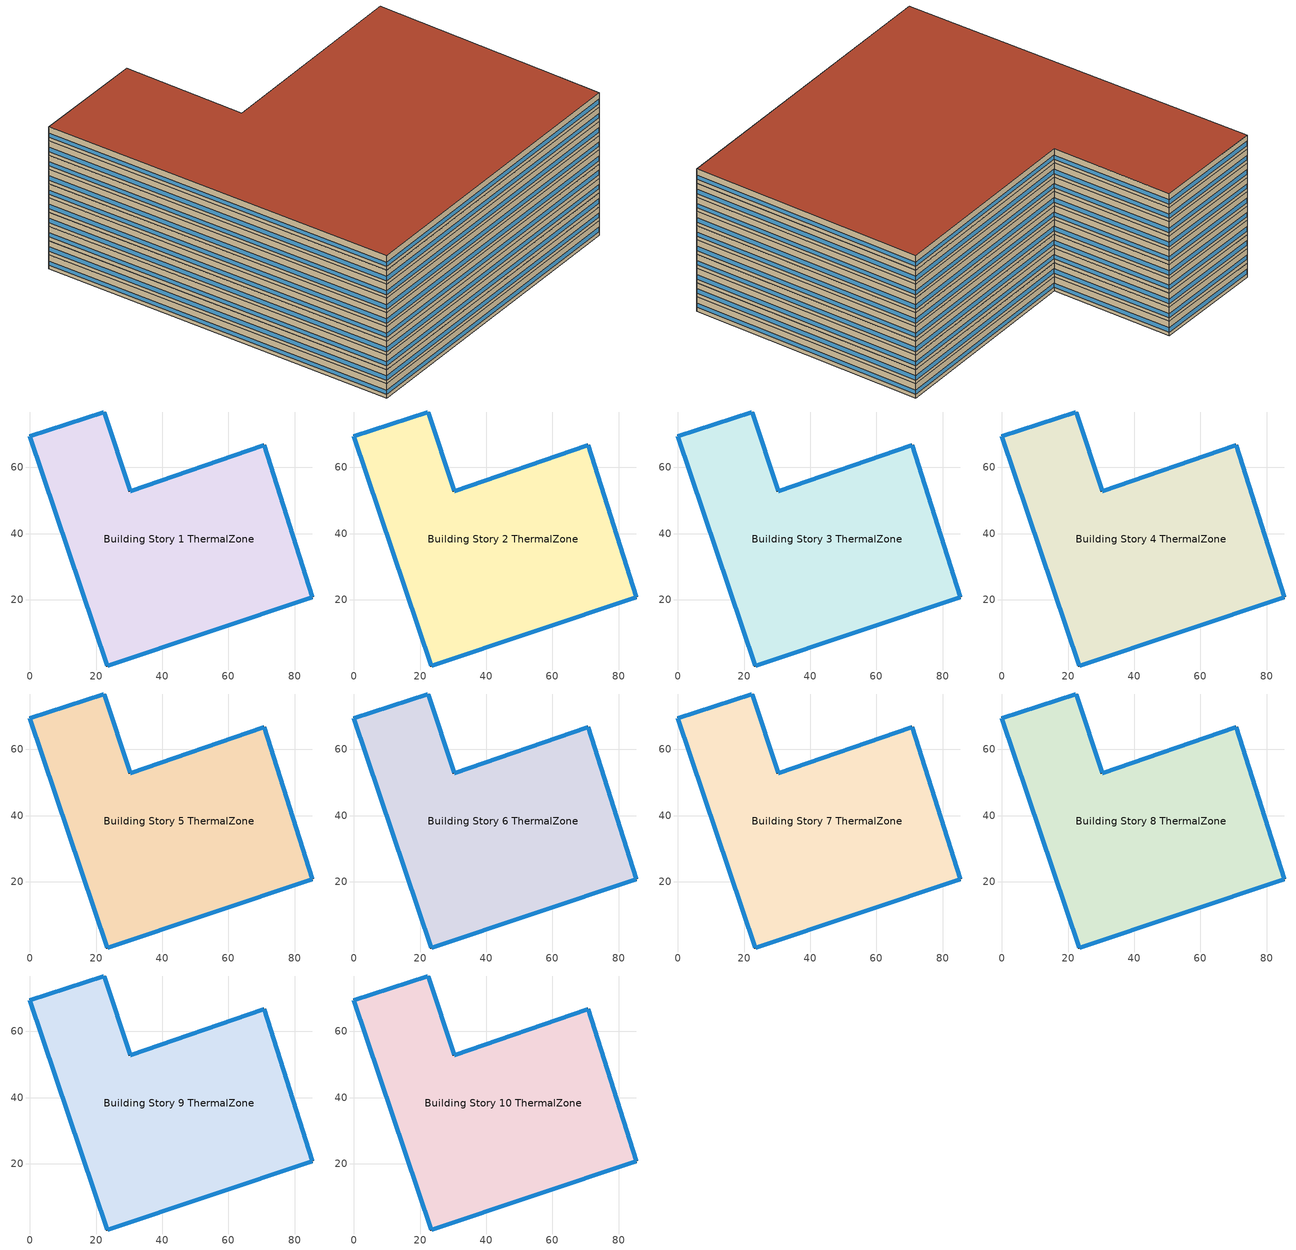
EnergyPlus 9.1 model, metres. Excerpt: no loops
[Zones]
Building Story 1 ThermalZone
 floor ground (Typical Insulated Carpeted 6in Slab Floor): 23.47,0 0,69.39 22.4,76.73 30.28,52.85 70.74,66.68 85.29,20.82 z0
 wall outside (Typical Insulated Steel Framed Exterior Wall R-11.9): 0,69.39 23.47,0 85.29,20.82 70.74,66.68 30.28,52.85 22.4,76.73 0,69.39 z0:3
 window (U 0.57 SHGC 0.49 Dbl Blue 6mm/6mm Air): 0.01,69.36 23.46,0.02 / 22.38,76.72 0.02,69.4 / 30.27,52.87 22.41,76.7 / 70.72,66.67 30.3,52.86 / 85.29,20.85 70.75,66.65 / 23.49,0.01 85.27,20.82 z0.76:1.66
 ceiling adiabatic (Typical IEAD Roof R-15.87): 85.29,20.82 70.74,66.68 30.28,52.85 22.4,76.73 0,69.39 23.47,0 z3
Building Story 2 ThermalZone
 floor adiabatic (Typical Interior Floor): 23.47,0 0,69.39 22.4,76.73 30.28,52.85 70.74,66.68 85.29,20.82 z3
 wall outside (Typical Insulated Steel Framed Exterior Wall R-11.9): 0,69.39 23.47,0 85.29,20.82 70.74,66.68 30.28,52.85 22.4,76.73 0,69.39 z3:6
 window (U 0.57 SHGC 0.49 Dbl Blue 6mm/6mm Air): 0.01,69.36 23.46,0.02 / 22.38,76.72 0.02,69.4 / 30.27,52.87 22.41,76.7 / 70.72,66.67 30.3,52.86 / 85.29,20.85 70.75,66.65 / 23.49,0.01 85.27,20.82 z3.76:4.66
 ceiling adiabatic (Typical Interior Ceiling): 85.29,20.82 70.74,66.68 30.28,52.85 22.4,76.73 0,69.39 23.47,0 z6
Building Story 3 ThermalZone
 floor adiabatic (Typical Insulated Carpeted 6in Slab Floor): 23.47,0 0,69.39 22.4,76.73 30.28,52.85 70.74,66.68 85.29,20.82 z6
 wall outside (Typical Insulated Steel Framed Exterior Wall R-11.9): 0,69.39 23.47,0 85.29,20.82 70.74,66.68 30.28,52.85 22.4,76.73 0,69.39 z6:9
 window (U 0.57 SHGC 0.49 Dbl Blue 6mm/6mm Air): 0.01,69.36 23.46,0.02 / 22.38,76.72 0.02,69.4 / 30.27,52.87 22.41,76.7 / 70.72,66.67 30.3,52.86 / 85.29,20.85 70.75,66.65 / 23.49,0.01 85.27,20.82 z6.76:7.66
 roof outside (Typical IEAD Roof R-15.87): 85.29,20.82 70.74,66.68 30.28,52.85 22.4,76.73 0,69.39 23.47,0 z9
Building Story 4 ThermalZone
 floor adiabatic (Typical Interior Floor): 23.47,0 0,69.39 22.4,76.73 30.28,52.85 70.74,66.68 85.29,20.82 z9
 wall outside (Typical Insulated Steel Framed Exterior Wall R-11.9): 0,69.39 23.47,0 85.29,20.82 70.74,66.68 30.28,52.85 22.4,76.73 0,69.39 z9:12
 window (U 0.57 SHGC 0.49 Dbl Blue 6mm/6mm Air): 0.01,69.36 23.46,0.02 / 22.38,76.72 0.02,69.4 / 30.27,52.87 22.41,76.7 / 70.72,66.67 30.3,52.86 / 85.29,20.85 70.75,66.65 / 23.49,0.01 85.27,20.82 z9.76:10.66
 roof outside (Typical IEAD Roof R-15.87): 85.29,20.82 70.74,66.68 30.28,52.85 22.4,76.73 0,69.39 23.47,0 z12
Building Story 5 ThermalZone
 floor adiabatic (Typical Interior Floor): 23.47,0 0,69.39 22.4,76.73 30.28,52.85 70.74,66.68 85.29,20.82 z12
 wall outside (Typical Insulated Steel Framed Exterior Wall R-11.9): 0,69.39 23.47,0 85.29,20.82 70.74,66.68 30.28,52.85 22.4,76.73 0,69.39 z12:15
 window (U 0.57 SHGC 0.49 Dbl Blue 6mm/6mm Air): 0.01,69.36 23.46,0.02 / 22.38,76.72 0.02,69.4 / 30.27,52.87 22.41,76.7 / 70.72,66.67 30.3,52.86 / 85.29,20.85 70.75,66.65 / 23.49,0.01 85.27,20.82 z12.76:13.66
 ceiling adiabatic (Typical Interior Ceiling): 85.29,20.82 70.74,66.68 30.28,52.85 22.4,76.73 0,69.39 23.47,0 z15
Building Story 6 ThermalZone
 floor adiabatic (Typical Insulated Carpeted 6in Slab Floor): 23.47,0 0,69.39 22.4,76.73 30.28,52.85 70.74,66.68 85.29,20.82 z15
 wall outside (Typical Insulated Steel Framed Exterior Wall R-11.9): 0,69.39 23.47,0 85.29,20.82 70.74,66.68 30.28,52.85 22.4,76.73 0,69.39 z15:18
 window (U 0.57 SHGC 0.49 Dbl Blue 6mm/6mm Air): 0.01,69.36 23.46,0.02 / 22.38,76.72 0.02,69.4 / 30.27,52.87 22.41,76.7 / 70.72,66.67 30.3,52.86 / 85.29,20.85 70.75,66.65 / 23.49,0.01 85.27,20.82 z15.76:16.66
 roof outside (Typical IEAD Roof R-15.87): 85.29,20.82 70.74,66.68 30.28,52.85 22.4,76.73 0,69.39 23.47,0 z18
Building Story 7 ThermalZone
 floor adiabatic (Typical Interior Floor): 23.47,0 0,69.39 22.4,76.73 30.28,52.85 70.74,66.68 85.29,20.82 z18
 wall outside (Typical Insulated Steel Framed Exterior Wall R-11.9): 0,69.39 23.47,0 85.29,20.82 70.74,66.68 30.28,52.85 22.4,76.73 0,69.39 z18:21
 window (U 0.57 SHGC 0.49 Dbl Blue 6mm/6mm Air): 0.01,69.36 23.46,0.02 / 22.38,76.72 0.02,69.4 / 30.27,52.87 22.41,76.7 / 70.72,66.67 30.3,52.86 / 85.29,20.85 70.75,66.65 / 23.49,0.01 85.27,20.82 z18.76:19.66
 ceiling adiabatic (Typical Interior Ceiling): 85.29,20.82 70.74,66.68 30.28,52.85 22.4,76.73 0,69.39 23.47,0 z21
Building Story 8 ThermalZone
 floor adiabatic (Typical Insulated Carpeted 6in Slab Floor): 23.47,0 0,69.39 22.4,76.73 30.28,52.85 70.74,66.68 85.29,20.82 z21
 wall outside (Typical Insulated Steel Framed Exterior Wall R-11.9): 0,69.39 23.47,0 85.29,20.82 70.74,66.68 30.28,52.85 22.4,76.73 0,69.39 z21:24
 window (U 0.57 SHGC 0.49 Dbl Blue 6mm/6mm Air): 0.01,69.36 23.46,0.02 / 22.38,76.72 0.02,69.4 / 30.27,52.87 22.41,76.7 / 70.72,66.67 30.3,52.86 / 85.29,20.85 70.75,66.65 / 23.49,0.01 85.27,20.82 z21.76:22.66
 ceiling adiabatic (Typical Interior Ceiling): 85.29,20.82 70.74,66.68 30.28,52.85 22.4,76.73 0,69.39 23.47,0 z24
Building Story 9 ThermalZone
 floor adiabatic (Typical Insulated Carpeted 6in Slab Floor): 23.47,0 0,69.39 22.4,76.73 30.28,52.85 70.74,66.68 85.29,20.82 z24
 wall outside (Typical Insulated Steel Framed Exterior Wall R-11.9): 0,69.39 23.47,0 85.29,20.82 70.74,66.68 30.28,52.85 22.4,76.73 0,69.39 z24:27
 window (U 0.57 SHGC 0.49 Dbl Blue 6mm/6mm Air): 0.01,69.36 23.46,0.02 / 22.38,76.72 0.02,69.4 / 30.27,52.87 22.41,76.7 / 70.72,66.67 30.3,52.86 / 85.29,20.85 70.75,66.65 / 23.49,0.01 85.27,20.82 z24.76:25.66
 ceiling adiabatic (Typical Interior Ceiling): 85.29,20.82 70.74,66.68 30.28,52.85 22.4,76.73 0,69.39 23.47,0 z27
Building Story 10 ThermalZone
 floor adiabatic (Typical Insulated Carpeted 6in Slab Floor): 23.47,0 0,69.39 22.4,76.73 30.28,52.85 70.74,66.68 85.29,20.82 z27
 wall outside (Typical Insulated Steel Framed Exterior Wall R-11.9): 0,69.39 23.47,0 85.29,20.82 70.74,66.68 30.28,52.85 22.4,76.73 0,69.39 z27:30
 window (U 0.57 SHGC 0.49 Dbl Blue 6mm/6mm Air): 0.01,69.36 23.46,0.02 / 22.38,76.72 0.02,69.4 / 30.27,52.87 22.41,76.7 / 70.72,66.67 30.3,52.86 / 85.29,20.85 70.75,66.65 / 23.49,0.01 85.27,20.82 z27.76:28.66
 roof outside (Typical IEAD Roof R-15.87): 85.29,20.82 70.74,66.68 30.28,52.85 22.4,76.73 0,69.39 23.47,0 z30
shading: 0,69.39 23.47,0 / 23.47,0 85.29,20.82 / 85.29,20.82 70.74,66.68 / 70.74,66.68 30.28,52.85 / 30.28,52.85 22.4,76.73 / 22.4,76.73 0,69.39 z0:12; 22.4,76.73 0,69.39 / 0,69.39 23.47,0 / 23.47,0 85.29,20.82 / 85.29,20.82 70.74,66.68 / 70.74,66.68 30.28,52.85 / 30.28,52.85 22.4,76.73 z0:18; 70.74,66.68 30.28,52.85 / 23.47,0 85.29,20.82 / 30.28,52.85 22.4,76.73 / 0,69.39 23.47,0 / 22.4,76.73 0,69.39 / 85.29,20.82 70.74,66.68 / 0,69.39 23.47,0 / 23.47,0 85.29,20.82 / 85.29,20.82 70.74,66.68 / 70.74,66.68 30.28,52.85 / 30.28,52.85 22.4,76.73 / 22.4,76.73 0,69.39 z0:9; 85.29,20.82 70.74,66.68 30.28,52.85 22.4,76.73 0,69.39 23.47,0 z12; 23.47,0 0,69.39 22.4,76.73 30.28,52.85 70.74,66.68 85.29,20.82 z0; 23.47,0 0,69.39 22.4,76.73 30.28,52.85 70.74,66.68 85.29,20.82 z0; 85.29,20.82 70.74,66.68 30.28,52.85 22.4,76.73 0,69.39 23.47,0 z18; 23.47,0 0,69.39 22.4,76.73 30.28,52.85 70.74,66.68 85.29,20.82 z0; 85.29,20.82 70.74,66.68 30.28,52.85 22.4,76.73 0,69.39 23.47,0 z9; 23.47,0 0,69.39 22.4,76.73 30.28,52.85 70.74,66.68 85.29,20.82 z0; 85.29,20.82 70.74,66.68 30.28,52.85 22.4,76.73 0,69.39 23.47,0 z9
[Building]
Hospital 1: Terrain=City
[Site:Location]
Buffalo Niagara Intl Ap_NY_USA: Latitude {deg}=42.8153; Longitude {deg}=-78.8508; Time Zone {hr}=-5; Elevation {m}=215
[Site:GroundTemperature:BuildingSurface]
19.69, 19.64, 19.84, 20.08, 20.32, 21.37, 21.66, 21.71, 21.65, 20.55, 20.21, 19.87
[Site:WaterMainsTemperature]
Calculation Method=Correlation; Annual Average Outdoor Air Temperature {C}=8.96667; Maximum Difference In Monthly Average Outdoor Air Temperatures {deltaC}=26.2
[SizingPeriod:DesignDay] Day of Month=21; Dry-Bulb Temperature Range Modifier Type=DefaultMultipliers; Humidity Condition Type=Wetbulb; Barometric Pressure {Pa}=98769; Rain Indicator=No; Snow Indicator=No; Daylight Saving Time Indicator=No
Name | Month | Day Type | Maximum Dry-Bulb Temperature {C} | Daily Dry-Bulb Temperature Range {deltaC} | Wetbulb or DewPoint at Maximum Dry-Bulb {C} | Wind Speed {m/s} | Wind Direction {deg} | Solar Model Indicator | ASHRAE Clear Sky Optical Depth for Beam Irradiance (taub) | ASHRAE Clear Sky Optical Depth for Diffuse Irradiance (taud) | Sky Clearness
Buffalo Niagara Intl Ap Ann Clg .4% Condns DB=>MWB | 7 | SummerDesignDay | 30.3 | 9.3 | 21.8 | 5.7 | 240 | ASHRAETau | 0.462 | 2.001
Buffalo Niagara Intl Ap Ann Clg .4% Condns WB=>MDB | 7 | SummerDesignDay | 27.8 | 9.3 | 23.8 | 5.7 | 240 | ASHRAETau | 0.462 | 2.001
Buffalo Niagara Intl Ap Ann Htg 99.6% Condns DB | 1 | WinterDesignDay | -16.3 | 0 | -16.3 | 5.1 | 270 | ASHRAEClearSky |  |  | 0
[Material] Thermal Absorptance=0.9
Name | Roughness | Thickness {m} | Conductivity {W/m-K} | Density {kg/m3} | Specific Heat {J/kg-K} | Solar Absorptance | Visible Absorptance
100mm Normalweight concrete floor | MediumRough | 0.1016 | 2.31045 | 2322 | 832.557 | 0 | 0
25mm Stucco | Smooth | 0.0254 | 0.72 | 1856 | 840 | 0.7 | 0.7
5/8 in. Gypsum Board | MediumSmooth | 0.0159 | 0.16 | 800 | 1090 | 0.7 | 0.7
6 in. Normalweight Concrete Floor | MediumRough | 0.1524 | 2.31 | 2322 | 832 | 0.7 | 0.7
Metal Roof Surface | Smooth | 0.0008 | 45.28 | 7824 | 500 | 0.7 | 0.7
Roof Membrane | VeryRough | 0.0095 | 0.16 | 1121.29 | 1460 | 0.7 | 0.7
[Material:NoMass] Roughness=Smooth; Thermal Absorptance=0.9; Solar Absorptance=0.7
Name | Thermal Resistance {m2-K/W} | Visible Absorptance
CP02 CARPET PAD; Typical Carpet Pad | 0.21648 | 0.8
Typical Insulation R-14.76 | 2.59864 | 0.7
Typical Insulation R-9.73 | 1.71283 | 0.7
[WindowMaterial:Gas]
AIR 6MM: Gas Type=Air; Thickness {m}=0.0063
[WindowMaterial:Glazing] Optical Data Type=SpectralAverage; Thickness {m}=0.006; Infrared Transmittance at Normal Incidence=0; Front Side Infrared Hemispherical Emissivity=0.84; Back Side Infrared Hemispherical Emissivity=0.84; Conductivity {W/m-K}=0.9; Dirt Correction Factor for Solar and Visible Transmittance=1; Solar Diffusing=No
Name | Solar Transmittance at Normal Incidence | Front Side Solar Reflectance at Normal Incidence | Back Side Solar Reflectance at Normal Incidence | Visible Transmittance at Normal Incidence | Front Side Visible Reflectance at Normal Incidence | Back Side Visible Reflectance at Normal Incidence
BLUE 6MM | 0.48 | 0.05 | 0.05 | 0.57 | 0.06 | 0.06
CLEAR 6MM | 0.775 | 0.071 | 0.071 | 0.881 | 0.08 | 0.08
[Construction]
Typical IEAD Roof R-15.87: Roof Membrane, Typical Insulation R-14.76, Metal Roof Surface
Typical Insulated Carpeted 6in Slab Floor: 6 in. Normalweight Concrete Floor, Typical Carpet Pad
Typical Insulated Steel Framed Exterior Wall R-11.9: 25mm Stucco, 5/8 in. Gypsum Board, Typical Insulation R-9.73, 5/8 in. Gypsum Board
Typical Interior Ceiling: CP02 CARPET PAD, 100mm Normalweight concrete floor
Typical Interior Floor: 100mm Normalweight concrete floor, CP02 CARPET PAD
U 0.57 SHGC 0.49 Dbl Blue 6mm/6mm Air: BLUE 6MM, AIR 6MM, CLEAR 6MM
[Zone]
Building Story 1 ThermalZone; Building Story 10 ThermalZone; Building Story 2 ThermalZone; Building Story 3 ThermalZone; Building Story 4 ThermalZone; Building Story 5 ThermalZone; Building Story 6 ThermalZone; Building Story 7 ThermalZone; Building Story 8 ThermalZone; Building Story 9 ThermalZone
[AvailabilityManager:NightCycle] Applicability Schedule=Always On Discrete; Control Type=CycleOnAny; Thermostat Tolerance {deltaC}=1; Cycling Run Time Control Type=FixedRunTime; Cycling Run Time {s}=1800
Name | Fan Schedule
Availability Manager Night Cycle 1 | 1 Zone VAV Occ Sch
Availability Manager Night Cycle 2 | 1 Zone VAV 1 Occ Sch
Availability Manager Night Cycle 3 | 1 Zone VAV 2 Occ Sch
Availability Manager Night Cycle 4 | 1 Zone VAV 3 Occ Sch
Availability Manager Night Cycle 5 | 1 Zone VAV 4 Occ Sch
Availability Manager Night Cycle 6 | 1 Zone VAV 5 Occ Sch
Availability Manager Night Cycle 7 | 1 Zone VAV 6 Occ Sch
Availability Manager Night Cycle 8 | 1 Zone VAV 7 Occ Sch
Availability Manager Night Cycle 9 | 1 Zone VAV 8 Occ Sch
Availability Manager Night Cycle 10 | 1 Zone VAV 9 Occ Sch
[AvailabilityManager:Scheduled] Schedule=Always On Discrete
1 Zone VAV OA System Availability Manager; 1 Zone VAV 1 OA System Availability Manager; 1 Zone VAV 2 OA System Availability Manager; 1 Zone VAV 3 OA System Availability Manager; 1 Zone VAV 4 OA System Availability Manager; 1 Zone VAV 5 OA System Availability Manager; 1 Zone VAV 6 OA System Availability Manager; 1 Zone VAV 7 OA System Availability Manager; 1 Zone VAV 8 OA System Availability Manager; 1 Zone VAV 9 OA System Availability Manager
[Exterior:Lights] Control Option=AstronomicalClock
Name | Schedule | Design Level {W}
Building Facades | Schedule Ruleset 1 | 1947.27
Main Entries | Always On Discrete | 967.68
Other Doors | Always On Discrete | 1674.09
Parking Areas and Drives | Always On Discrete | 122472
[EnergyManagementSystem:Sensor] Output:Variable or Output:Meter Index Key=Environment; Output:Variable or Output:Meter=Site Outdoor Air Drybulb Temperature
OAT; OAT_1; OAT_2; OAT_3; OAT_4; OAT_5; OAT_6; OAT_7; OAT_8; OAT_9
[EnergyManagementSystem:Actuator] Actuated Component Type=Schedule:Year; Actuated Component Control Type=Schedule Value
Name | Actuated Component Unique
SYS1ZoneVAV1ClgSch0; SYS1ZoneVAV2ClgSch0; SYS1ZoneVAV3ClgSch0; SYS1ZoneVAV4ClgSch0; SYS1ZoneVAV5ClgSch0; SYS1ZoneVAV6ClgSch0; SYS1ZoneVAV7ClgSch0; SYS1ZoneVAV8ClgSch0; SYS1ZoneVAV9ClgSch0; SYS1ZoneVAVClgSch0 | OutPatientHealthCare CLGSETP_SCH_NO_SETBACK
SYS1ZoneVAV1HtgSch0; SYS1ZoneVAV2HtgSch0; SYS1ZoneVAV3HtgSch0; SYS1ZoneVAV4HtgSch0; SYS1ZoneVAV5HtgSch0; SYS1ZoneVAV6HtgSch0; SYS1ZoneVAV7HtgSch0; SYS1ZoneVAV8HtgSch0; SYS1ZoneVAV9HtgSch0; SYS1ZoneVAVHtgSch0 | OutPatientHealthCare HTGSETP_SCH_YES_OPTIMUM
[EnergyManagementSystem:Program]
SYS1ZoneVAV1OptimumStartProg0: IF DaylightSavings==0 && DayOfWeek>1 && Hour==5 && OAT_1<23.9 && OAT_1>1.7; SET SYS1ZoneVAV1ClgSch0 = 29.4; SET SYS1ZoneVAV1HtgSch0 = 15.6; ELSEIF DaylightSavings==0 && DayOfWeek==1 && Hour==7 && OAT_1<23.9 && OAT_1>1.7; SET SYS1ZoneVAV1ClgSch0 = 29.4; SET SYS1ZoneVAV1HtgSch0 = 15.6; ELSEIF DaylightSavings==1 && DayOfWeek>1 && Hour==4 && OAT_1<23.9 && OAT_1>1.7; SET SYS1ZoneVAV1ClgSch0 = 29.4; SET SYS1ZoneVAV1HtgSch0 = 15.6; ELSEIF DaylightSavings==1 && DayOfWeek==1 && Hour==6 && OAT_1<23.9 && OAT_1>1.7; SET SYS1ZoneVAV1ClgSch0 = 29.4; SET SYS1ZoneVAV1HtgSch0 = 15.6; ELSE; SET SYS1ZoneVAV1ClgSch0 = NULL; SET SYS1ZoneVAV1HtgSch0 = NULL; ENDIF
SYS1ZoneVAV2OptimumStartProg0: IF DaylightSavings==0 && DayOfWeek>1 && Hour==5 && OAT_2<23.9 && OAT_2>1.7; SET SYS1ZoneVAV2ClgSch0 = 29.4; SET SYS1ZoneVAV2HtgSch0 = 15.6; ELSEIF DaylightSavings==0 && DayOfWeek==1 && Hour==7 && OAT_2<23.9 && OAT_2>1.7; SET SYS1ZoneVAV2ClgSch0 = 29.4; SET SYS1ZoneVAV2HtgSch0 = 15.6; ELSEIF DaylightSavings==1 && DayOfWeek>1 && Hour==4 && OAT_2<23.9 && OAT_2>1.7; SET SYS1ZoneVAV2ClgSch0 = 29.4; SET SYS1ZoneVAV2HtgSch0 = 15.6; ELSEIF DaylightSavings==1 && DayOfWeek==1 && Hour==6 && OAT_2<23.9 && OAT_2>1.7; SET SYS1ZoneVAV2ClgSch0 = 29.4; SET SYS1ZoneVAV2HtgSch0 = 15.6; ELSE; SET SYS1ZoneVAV2ClgSch0 = NULL; SET SYS1ZoneVAV2HtgSch0 = NULL; ENDIF
SYS1ZoneVAV3OptimumStartProg0: IF DaylightSavings==0 && DayOfWeek>1 && Hour==5 && OAT_3<23.9 && OAT_3>1.7; SET SYS1ZoneVAV3ClgSch0 = 29.4; SET SYS1ZoneVAV3HtgSch0 = 15.6; ELSEIF DaylightSavings==0 && DayOfWeek==1 && Hour==7 && OAT_3<23.9 && OAT_3>1.7; SET SYS1ZoneVAV3ClgSch0 = 29.4; SET SYS1ZoneVAV3HtgSch0 = 15.6; ELSEIF DaylightSavings==1 && DayOfWeek>1 && Hour==4 && OAT_3<23.9 && OAT_3>1.7; SET SYS1ZoneVAV3ClgSch0 = 29.4; SET SYS1ZoneVAV3HtgSch0 = 15.6; ELSEIF DaylightSavings==1 && DayOfWeek==1 && Hour==6 && OAT_3<23.9 && OAT_3>1.7; SET SYS1ZoneVAV3ClgSch0 = 29.4; SET SYS1ZoneVAV3HtgSch0 = 15.6; ELSE; SET SYS1ZoneVAV3ClgSch0 = NULL; SET SYS1ZoneVAV3HtgSch0 = NULL; ENDIF
SYS1ZoneVAV4OptimumStartProg0: IF DaylightSavings==0 && DayOfWeek>1 && Hour==5 && OAT_4<23.9 && OAT_4>1.7; SET SYS1ZoneVAV4ClgSch0 = 29.4; SET SYS1ZoneVAV4HtgSch0 = 15.6; ELSEIF DaylightSavings==0 && DayOfWeek==1 && Hour==7 && OAT_4<23.9 && OAT_4>1.7; SET SYS1ZoneVAV4ClgSch0 = 29.4; SET SYS1ZoneVAV4HtgSch0 = 15.6; ELSEIF DaylightSavings==1 && DayOfWeek>1 && Hour==4 && OAT_4<23.9 && OAT_4>1.7; SET SYS1ZoneVAV4ClgSch0 = 29.4; SET SYS1ZoneVAV4HtgSch0 = 15.6; ELSEIF DaylightSavings==1 && DayOfWeek==1 && Hour==6 && OAT_4<23.9 && OAT_4>1.7; SET SYS1ZoneVAV4ClgSch0 = 29.4; SET SYS1ZoneVAV4HtgSch0 = 15.6; ELSE; SET SYS1ZoneVAV4ClgSch0 = NULL; SET SYS1ZoneVAV4HtgSch0 = NULL; ENDIF
SYS1ZoneVAV5OptimumStartProg0: IF DaylightSavings==0 && DayOfWeek>1 && Hour==5 && OAT_5<23.9 && OAT_5>1.7; SET SYS1ZoneVAV5ClgSch0 = 29.4; SET SYS1ZoneVAV5HtgSch0 = 15.6; ELSEIF DaylightSavings==0 && DayOfWeek==1 && Hour==7 && OAT_5<23.9 && OAT_5>1.7; SET SYS1ZoneVAV5ClgSch0 = 29.4; SET SYS1ZoneVAV5HtgSch0 = 15.6; ELSEIF DaylightSavings==1 && DayOfWeek>1 && Hour==4 && OAT_5<23.9 && OAT_5>1.7; SET SYS1ZoneVAV5ClgSch0 = 29.4; SET SYS1ZoneVAV5HtgSch0 = 15.6; ELSEIF DaylightSavings==1 && DayOfWeek==1 && Hour==6 && OAT_5<23.9 && OAT_5>1.7; SET SYS1ZoneVAV5ClgSch0 = 29.4; SET SYS1ZoneVAV5HtgSch0 = 15.6; ELSE; SET SYS1ZoneVAV5ClgSch0 = NULL; SET SYS1ZoneVAV5HtgSch0 = NULL; ENDIF
SYS1ZoneVAV6OptimumStartProg0: IF DaylightSavings==0 && DayOfWeek>1 && Hour==5 && OAT_6<23.9 && OAT_6>1.7; SET SYS1ZoneVAV6ClgSch0 = 29.4; SET SYS1ZoneVAV6HtgSch0 = 15.6; ELSEIF DaylightSavings==0 && DayOfWeek==1 && Hour==7 && OAT_6<23.9 && OAT_6>1.7; SET SYS1ZoneVAV6ClgSch0 = 29.4; SET SYS1ZoneVAV6HtgSch0 = 15.6; ELSEIF DaylightSavings==1 && DayOfWeek>1 && Hour==4 && OAT_6<23.9 && OAT_6>1.7; SET SYS1ZoneVAV6ClgSch0 = 29.4; SET SYS1ZoneVAV6HtgSch0 = 15.6; ELSEIF DaylightSavings==1 && DayOfWeek==1 && Hour==6 && OAT_6<23.9 && OAT_6>1.7; SET SYS1ZoneVAV6ClgSch0 = 29.4; SET SYS1ZoneVAV6HtgSch0 = 15.6; ELSE; SET SYS1ZoneVAV6ClgSch0 = NULL; SET SYS1ZoneVAV6HtgSch0 = NULL; ENDIF
SYS1ZoneVAV7OptimumStartProg0: IF DaylightSavings==0 && DayOfWeek>1 && Hour==5 && OAT_7<23.9 && OAT_7>1.7; SET SYS1ZoneVAV7ClgSch0 = 29.4; SET SYS1ZoneVAV7HtgSch0 = 15.6; ELSEIF DaylightSavings==0 && DayOfWeek==1 && Hour==7 && OAT_7<23.9 && OAT_7>1.7; SET SYS1ZoneVAV7ClgSch0 = 29.4; SET SYS1ZoneVAV7HtgSch0 = 15.6; ELSEIF DaylightSavings==1 && DayOfWeek>1 && Hour==4 && OAT_7<23.9 && OAT_7>1.7; SET SYS1ZoneVAV7ClgSch0 = 29.4; SET SYS1ZoneVAV7HtgSch0 = 15.6; ELSEIF DaylightSavings==1 && DayOfWeek==1 && Hour==6 && OAT_7<23.9 && OAT_7>1.7; SET SYS1ZoneVAV7ClgSch0 = 29.4; SET SYS1ZoneVAV7HtgSch0 = 15.6; ELSE; SET SYS1ZoneVAV7ClgSch0 = NULL; SET SYS1ZoneVAV7HtgSch0 = NULL; ENDIF
SYS1ZoneVAV8OptimumStartProg0: IF DaylightSavings==0 && DayOfWeek>1 && Hour==5 && OAT_8<23.9 && OAT_8>1.7; SET SYS1ZoneVAV8ClgSch0 = 29.4; SET SYS1ZoneVAV8HtgSch0 = 15.6; ELSEIF DaylightSavings==0 && DayOfWeek==1 && Hour==7 && OAT_8<23.9 && OAT_8>1.7; SET SYS1ZoneVAV8ClgSch0 = 29.4; SET SYS1ZoneVAV8HtgSch0 = 15.6; ELSEIF DaylightSavings==1 && DayOfWeek>1 && Hour==4 && OAT_8<23.9 && OAT_8>1.7; SET SYS1ZoneVAV8ClgSch0 = 29.4; SET SYS1ZoneVAV8HtgSch0 = 15.6; ELSEIF DaylightSavings==1 && DayOfWeek==1 && Hour==6 && OAT_8<23.9 && OAT_8>1.7; SET SYS1ZoneVAV8ClgSch0 = 29.4; SET SYS1ZoneVAV8HtgSch0 = 15.6; ELSE; SET SYS1ZoneVAV8ClgSch0 = NULL; SET SYS1ZoneVAV8HtgSch0 = NULL; ENDIF
SYS1ZoneVAV9OptimumStartProg0: IF DaylightSavings==0 && DayOfWeek>1 && Hour==5 && OAT_9<23.9 && OAT_9>1.7; SET SYS1ZoneVAV9ClgSch0 = 29.4; SET SYS1ZoneVAV9HtgSch0 = 15.6; ELSEIF DaylightSavings==0 && DayOfWeek==1 && Hour==7 && OAT_9<23.9 && OAT_9>1.7; SET SYS1ZoneVAV9ClgSch0 = 29.4; SET SYS1ZoneVAV9HtgSch0 = 15.6; ELSEIF DaylightSavings==1 && DayOfWeek>1 && Hour==4 && OAT_9<23.9 && OAT_9>1.7; SET SYS1ZoneVAV9ClgSch0 = 29.4; SET SYS1ZoneVAV9HtgSch0 = 15.6; ELSEIF DaylightSavings==1 && DayOfWeek==1 && Hour==6 && OAT_9<23.9 && OAT_9>1.7; SET SYS1ZoneVAV9ClgSch0 = 29.4; SET SYS1ZoneVAV9HtgSch0 = 15.6; ELSE; SET SYS1ZoneVAV9ClgSch0 = NULL; SET SYS1ZoneVAV9HtgSch0 = NULL; ENDIF
SYS1ZoneVAVOptimumStartProg0: IF DaylightSavings==0 && DayOfWeek>1 && Hour==5 && OAT<23.9 && OAT>1.7; SET SYS1ZoneVAVClgSch0 = 29.4; SET SYS1ZoneVAVHtgSch0 = 15.6; ELSEIF DaylightSavings==0 && DayOfWeek==1 && Hour==7 && OAT<23.9 && OAT>1.7; SET SYS1ZoneVAVClgSch0 = 29.4; SET SYS1ZoneVAVHtgSch0 = 15.6; ELSEIF DaylightSavings==1 && DayOfWeek>1 && Hour==4 && OAT<23.9 && OAT>1.7; SET SYS1ZoneVAVClgSch0 = 29.4; SET SYS1ZoneVAVHtgSch0 = 15.6; ELSEIF DaylightSavings==1 && DayOfWeek==1 && Hour==6 && OAT<23.9 && OAT>1.7; SET SYS1ZoneVAVClgSch0 = 29.4; SET SYS1ZoneVAVHtgSch0 = 15.6; ELSE; SET SYS1ZoneVAVClgSch0 = NULL; SET SYS1ZoneVAVHtgSch0 = NULL; ENDIF
[EnergyManagementSystem:ProgramCallingManager]
SYS1ZoneVAV1OptimumStartCallingManager0: BeginTimestepBeforePredictor; SYS1ZoneVAV1OptimumStartProg0
SYS1ZoneVAV2OptimumStartCallingManager0: BeginTimestepBeforePredictor; SYS1ZoneVAV2OptimumStartProg0
SYS1ZoneVAV3OptimumStartCallingManager0: BeginTimestepBeforePredictor; SYS1ZoneVAV3OptimumStartProg0
SYS1ZoneVAV4OptimumStartCallingManager0: BeginTimestepBeforePredictor; SYS1ZoneVAV4OptimumStartProg0
SYS1ZoneVAV5OptimumStartCallingManager0: BeginTimestepBeforePredictor; SYS1ZoneVAV5OptimumStartProg0
SYS1ZoneVAV6OptimumStartCallingManager0: BeginTimestepBeforePredictor; SYS1ZoneVAV6OptimumStartProg0
SYS1ZoneVAV7OptimumStartCallingManager0: BeginTimestepBeforePredictor; SYS1ZoneVAV7OptimumStartProg0
SYS1ZoneVAV8OptimumStartCallingManager0: BeginTimestepBeforePredictor; SYS1ZoneVAV8OptimumStartProg0
SYS1ZoneVAV9OptimumStartCallingManager0: BeginTimestepBeforePredictor; SYS1ZoneVAV9OptimumStartProg0
SYS1ZoneVAVOptimumStartCallingManager0: BeginTimestepBeforePredictor; SYS1ZoneVAVOptimumStartProg0
[Schedule:Day:Interval]
OutPatientHealthCare HTGSETP_SCH_YES_OPTIMUM Wkdy Day: No, 05:00, 18.3, 06:00, 19.4, 07:00, 20, 18:00, 21.1, 24:00, 18.3
OutPatientHealthCare HTGSETP_SCH_YES_OPTIMUM Sat Day: No, 05:00, 18.3, 06:00, 19.4, 07:00, 20, 15:00, 21.1, 24:00, 18.3
OutPatientHealthCare HTGSETP_SCH_YES_OPTIMUM Default: No, 24:00, 18.3
OutPatientHealthCare HTGSETP_SCH_YES_OPTIMUM Summer Design Day: No, 05:00, 18.3, 18:00, 21.1, 24:00, 18.3
OutPatientHealthCare HTGSETP_SCH_YES_OPTIMUM Winter Design Day: No, 07:00, 18.3, 15:00, 21.1, 24:00, 18.3
OutPatientHealthCare CLGSETP_SCH_NO_SETBACK Default|Wkdy Day; OutPatientHealthCare CLGSETP_SCH_NO_SETBACK Default: No, 24:00, 22.2
OutPatientHealthCare CLGSETP_SCH_NO_SETBACK Summer Design Day: No, 05:00, 25, 18:00, 22.2, 24:00, 25
OutPatientHealthCare CLGSETP_SCH_NO_SETBACK Winter Design Day: No, 07:00, 25, 15:00, 22.2, 24:00, 25
1 Zone VAV Occ Sch Default; 1 Zone VAV 2 Occ Sch Default; 1 Zone VAV 3 Occ Sch Default; 1 Zone VAV 4 Occ Sch Default; 1 Zone VAV 5 Occ Sch Default; 1 Zone VAV 6 Occ Sch Default; 1 Zone VAV 7 Occ Sch Default; 1 Zone VAV 8 Occ Sch Default: No, 04:00, 0, 22:00, 1, 24:00, 0
1 Zone VAV Occ Sch Saturday; 1 Zone VAV 2 Occ Sch Saturday; 1 Zone VAV 3 Occ Sch Saturday; 1 Zone VAV 4 Occ Sch Saturday; 1 Zone VAV 5 Occ Sch Saturday; 1 Zone VAV 6 Occ Sch Saturday; 1 Zone VAV 7 Occ Sch Saturday; 1 Zone VAV 8 Occ Sch Saturday: No, 07:00, 0, 20:00, 1, 24:00, 0
1 Zone VAV Occ Sch Sunday; 1 Zone VAV 1 Occ Sch Default; 1 Zone VAV 2 Occ Sch Sunday; 1 Zone VAV 3 Occ Sch Sunday; 1 Zone VAV 4 Occ Sch Sunday; 1 Zone VAV 5 Occ Sch Sunday; 1 Zone VAV 6 Occ Sch Sunday; 1 Zone VAV 7 Occ Sch Sunday; 1 Zone VAV 8 Occ Sch Sunday; 1 Zone VAV 9 Occ Sch Default: No, 24:00, 0
1 Zone VAV Occ Sch Summer Design Day; 1 Zone VAV Occ Sch Winter Design Day; 1 Zone VAV 1 Occ Sch Summer Design Day; 1 Zone VAV 1 Occ Sch Winter Design Day; 1 Zone VAV 2 Occ Sch Summer Design Day; 1 Zone VAV 2 Occ Sch Winter Design Day; 1 Zone VAV 3 Occ Sch Summer Design Day; 1 Zone VAV 3 Occ Sch Winter Design Day; 1 Zone VAV 4 Occ Sch Summer Design Day; 1 Zone VAV 4 Occ Sch Winter Design Day; 1 Zone VAV 5 Occ Sch Summer Design Day; 1 Zone VAV 5 Occ Sch Winter Design Day; 1 Zone VAV 6 Occ Sch Summer Design Day; 1 Zone VAV 6 Occ Sch Winter Design Day; 1 Zone VAV 7 Occ Sch Summer Design Day; 1 Zone VAV 7 Occ Sch Winter Design Day; 1 Zone VAV 8 Occ Sch Summer Design Day; 1 Zone VAV 8 Occ Sch Winter Design Day; 1 Zone VAV 9 Occ Sch Summer Design Day; 1 Zone VAV 9 Occ Sch Winter Design Day: No, 24:00, 1
Schedule Day 25: No, 06:00, 0, 24:00, 1
[Schedule:Week:Daily]
OutPatientHealthCare HTGSETP_SCH_YES_OPTIMUM Week Rule - Jan1-Jan5: OutPatientHealthCare HTGSETP_SCH_YES_OPTIMUM Default, OutPatientHealthCare HTGSETP_SCH_YES_OPTIMUM Default, OutPatientHealthCare HTGSETP_SCH_YES_OPTIMUM Wkdy Day, OutPatientHealthCare HTGSETP_SCH_YES_OPTIMUM Wkdy Day, OutPatientHealthCare HTGSETP_SCH_YES_OPTIMUM Wkdy Day, OutPatientHealthCare HTGSETP_SCH_YES_OPTIMUM Wkdy Day, OutPatientHealthCare HTGSETP_SCH_YES_OPTIMUM Sat Day, OutPatientHealthCare HTGSETP_SCH_YES_OPTIMUM Default, OutPatientHealthCare HTGSETP_SCH_YES_OPTIMUM Summer Design Day, OutPatientHealthCare HTGSETP_SCH_YES_OPTIMUM Winter Design Day, OutPatientHealthCare HTGSETP_SCH_YES_OPTIMUM Default, OutPatientHealthCare HTGSETP_SCH_YES_OPTIMUM Default
OutPatientHealthCare HTGSETP_SCH_YES_OPTIMUM Week Rule - Jan6-Dec31: OutPatientHealthCare HTGSETP_SCH_YES_OPTIMUM Default, OutPatientHealthCare HTGSETP_SCH_YES_OPTIMUM Wkdy Day, OutPatientHealthCare HTGSETP_SCH_YES_OPTIMUM Wkdy Day, OutPatientHealthCare HTGSETP_SCH_YES_OPTIMUM Wkdy Day, OutPatientHealthCare HTGSETP_SCH_YES_OPTIMUM Wkdy Day, OutPatientHealthCare HTGSETP_SCH_YES_OPTIMUM Wkdy Day, OutPatientHealthCare HTGSETP_SCH_YES_OPTIMUM Sat Day, OutPatientHealthCare HTGSETP_SCH_YES_OPTIMUM Default, OutPatientHealthCare HTGSETP_SCH_YES_OPTIMUM Summer Design Day, OutPatientHealthCare HTGSETP_SCH_YES_OPTIMUM Winter Design Day, OutPatientHealthCare HTGSETP_SCH_YES_OPTIMUM Default, OutPatientHealthCare HTGSETP_SCH_YES_OPTIMUM Default
OutPatientHealthCare CLGSETP_SCH_NO_SETBACK Week Rule - Jan1-Jan5: OutPatientHealthCare CLGSETP_SCH_NO_SETBACK Default, OutPatientHealthCare CLGSETP_SCH_NO_SETBACK Default, OutPatientHealthCare CLGSETP_SCH_NO_SETBACK Default|Wkdy Day, OutPatientHealthCare CLGSETP_SCH_NO_SETBACK Default|Wkdy Day, OutPatientHealthCare CLGSETP_SCH_NO_SETBACK Default|Wkdy Day, OutPatientHealthCare CLGSETP_SCH_NO_SETBACK Default|Wkdy Day, OutPatientHealthCare CLGSETP_SCH_NO_SETBACK Default, OutPatientHealthCare CLGSETP_SCH_NO_SETBACK Default, OutPatientHealthCare CLGSETP_SCH_NO_SETBACK Summer Design Day, OutPatientHealthCare CLGSETP_SCH_NO_SETBACK Winter Design Day, OutPatientHealthCare CLGSETP_SCH_NO_SETBACK Default, OutPatientHealthCare CLGSETP_SCH_NO_SETBACK Default
OutPatientHealthCare CLGSETP_SCH_NO_SETBACK Week Rule - Jan6-Dec31: OutPatientHealthCare CLGSETP_SCH_NO_SETBACK Default, OutPatientHealthCare CLGSETP_SCH_NO_SETBACK Default|Wkdy Day, OutPatientHealthCare CLGSETP_SCH_NO_SETBACK Default|Wkdy Day, OutPatientHealthCare CLGSETP_SCH_NO_SETBACK Default|Wkdy Day, OutPatientHealthCare CLGSETP_SCH_NO_SETBACK Default|Wkdy Day, OutPatientHealthCare CLGSETP_SCH_NO_SETBACK Default|Wkdy Day, OutPatientHealthCare CLGSETP_SCH_NO_SETBACK Default, OutPatientHealthCare CLGSETP_SCH_NO_SETBACK Default, OutPatientHealthCare CLGSETP_SCH_NO_SETBACK Summer Design Day, OutPatientHealthCare CLGSETP_SCH_NO_SETBACK Winter Design Day, OutPatientHealthCare CLGSETP_SCH_NO_SETBACK Default, OutPatientHealthCare CLGSETP_SCH_NO_SETBACK Default
1 Zone VAV Occ Sch Week Rule - Jan1-Jan5: 1 Zone VAV Occ Sch Default, 1 Zone VAV Occ Sch Default, 1 Zone VAV Occ Sch Default, 1 Zone VAV Occ Sch Default, 1 Zone VAV Occ Sch Default, 1 Zone VAV Occ Sch Default, 1 Zone VAV Occ Sch Saturday, 1 Zone VAV Occ Sch Default, 1 Zone VAV Occ Sch Summer Design Day, 1 Zone VAV Occ Sch Winter Design Day, 1 Zone VAV Occ Sch Default, 1 Zone VAV Occ Sch Default
1 Zone VAV Occ Sch Week Rule - Jan6-Dec31: 1 Zone VAV Occ Sch Sunday, 1 Zone VAV Occ Sch Default, 1 Zone VAV Occ Sch Default, 1 Zone VAV Occ Sch Default, 1 Zone VAV Occ Sch Default, 1 Zone VAV Occ Sch Default, 1 Zone VAV Occ Sch Saturday, 1 Zone VAV Occ Sch Default, 1 Zone VAV Occ Sch Summer Design Day, 1 Zone VAV Occ Sch Winter Design Day, 1 Zone VAV Occ Sch Default, 1 Zone VAV Occ Sch Default
1 Zone VAV 1 Occ Sch Week Rule - Jan1-Dec31: 1 Zone VAV 1 Occ Sch Default, 1 Zone VAV 1 Occ Sch Default, 1 Zone VAV 1 Occ Sch Default, 1 Zone VAV 1 Occ Sch Default, 1 Zone VAV 1 Occ Sch Default, 1 Zone VAV 1 Occ Sch Default, 1 Zone VAV 1 Occ Sch Default, 1 Zone VAV 1 Occ Sch Default, 1 Zone VAV 1 Occ Sch Summer Design Day, 1 Zone VAV 1 Occ Sch Winter Design Day, 1 Zone VAV 1 Occ Sch Default, 1 Zone VAV 1 Occ Sch Default
1 Zone VAV 2 Occ Sch Week Rule - Jan1-Jan5: 1 Zone VAV 2 Occ Sch Default, 1 Zone VAV 2 Occ Sch Default, 1 Zone VAV 2 Occ Sch Default, 1 Zone VAV 2 Occ Sch Default, 1 Zone VAV 2 Occ Sch Default, 1 Zone VAV 2 Occ Sch Default, 1 Zone VAV 2 Occ Sch Saturday, 1 Zone VAV 2 Occ Sch Default, 1 Zone VAV 2 Occ Sch Summer Design Day, 1 Zone VAV 2 Occ Sch Winter Design Day, 1 Zone VAV 2 Occ Sch Default, 1 Zone VAV 2 Occ Sch Default
1 Zone VAV 2 Occ Sch Week Rule - Jan6-Dec31: 1 Zone VAV 2 Occ Sch Sunday, 1 Zone VAV 2 Occ Sch Default, 1 Zone VAV 2 Occ Sch Default, 1 Zone VAV 2 Occ Sch Default, 1 Zone VAV 2 Occ Sch Default, 1 Zone VAV 2 Occ Sch Default, 1 Zone VAV 2 Occ Sch Saturday, 1 Zone VAV 2 Occ Sch Default, 1 Zone VAV 2 Occ Sch Summer Design Day, 1 Zone VAV 2 Occ Sch Winter Design Day, 1 Zone VAV 2 Occ Sch Default, 1 Zone VAV 2 Occ Sch Default
1 Zone VAV 3 Occ Sch Week Rule - Jan1-Jan5: 1 Zone VAV 3 Occ Sch Default, 1 Zone VAV 3 Occ Sch Default, 1 Zone VAV 3 Occ Sch Default, 1 Zone VAV 3 Occ Sch Default, 1 Zone VAV 3 Occ Sch Default, 1 Zone VAV 3 Occ Sch Default, 1 Zone VAV 3 Occ Sch Saturday, 1 Zone VAV 3 Occ Sch Default, 1 Zone VAV 3 Occ Sch Summer Design Day, 1 Zone VAV 3 Occ Sch Winter Design Day, 1 Zone VAV 3 Occ Sch Default, 1 Zone VAV 3 Occ Sch Default
1 Zone VAV 3 Occ Sch Week Rule - Jan6-Dec31: 1 Zone VAV 3 Occ Sch Sunday, 1 Zone VAV 3 Occ Sch Default, 1 Zone VAV 3 Occ Sch Default, 1 Zone VAV 3 Occ Sch Default, 1 Zone VAV 3 Occ Sch Default, 1 Zone VAV 3 Occ Sch Default, 1 Zone VAV 3 Occ Sch Saturday, 1 Zone VAV 3 Occ Sch Default, 1 Zone VAV 3 Occ Sch Summer Design Day, 1 Zone VAV 3 Occ Sch Winter Design Day, 1 Zone VAV 3 Occ Sch Default, 1 Zone VAV 3 Occ Sch Default
1 Zone VAV 4 Occ Sch Week Rule - Jan1-Jan5: 1 Zone VAV 4 Occ Sch Default, 1 Zone VAV 4 Occ Sch Default, 1 Zone VAV 4 Occ Sch Default, 1 Zone VAV 4 Occ Sch Default, 1 Zone VAV 4 Occ Sch Default, 1 Zone VAV 4 Occ Sch Default, 1 Zone VAV 4 Occ Sch Saturday, 1 Zone VAV 4 Occ Sch Default, 1 Zone VAV 4 Occ Sch Summer Design Day, 1 Zone VAV 4 Occ Sch Winter Design Day, 1 Zone VAV 4 Occ Sch Default, 1 Zone VAV 4 Occ Sch Default
1 Zone VAV 4 Occ Sch Week Rule - Jan6-Dec31: 1 Zone VAV 4 Occ Sch Sunday, 1 Zone VAV 4 Occ Sch Default, 1 Zone VAV 4 Occ Sch Default, 1 Zone VAV 4 Occ Sch Default, 1 Zone VAV 4 Occ Sch Default, 1 Zone VAV 4 Occ Sch Default, 1 Zone VAV 4 Occ Sch Saturday, 1 Zone VAV 4 Occ Sch Default, 1 Zone VAV 4 Occ Sch Summer Design Day, 1 Zone VAV 4 Occ Sch Winter Design Day, 1 Zone VAV 4 Occ Sch Default, 1 Zone VAV 4 Occ Sch Default
1 Zone VAV 5 Occ Sch Week Rule - Jan1-Jan5: 1 Zone VAV 5 Occ Sch Default, 1 Zone VAV 5 Occ Sch Default, 1 Zone VAV 5 Occ Sch Default, 1 Zone VAV 5 Occ Sch Default, 1 Zone VAV 5 Occ Sch Default, 1 Zone VAV 5 Occ Sch Default, 1 Zone VAV 5 Occ Sch Saturday, 1 Zone VAV 5 Occ Sch Default, 1 Zone VAV 5 Occ Sch Summer Design Day, 1 Zone VAV 5 Occ Sch Winter Design Day, 1 Zone VAV 5 Occ Sch Default, 1 Zone VAV 5 Occ Sch Default
1 Zone VAV 5 Occ Sch Week Rule - Jan6-Dec31: 1 Zone VAV 5 Occ Sch Sunday, 1 Zone VAV 5 Occ Sch Default, 1 Zone VAV 5 Occ Sch Default, 1 Zone VAV 5 Occ Sch Default, 1 Zone VAV 5 Occ Sch Default, 1 Zone VAV 5 Occ Sch Default, 1 Zone VAV 5 Occ Sch Saturday, 1 Zone VAV 5 Occ Sch Default, 1 Zone VAV 5 Occ Sch Summer Design Day, 1 Zone VAV 5 Occ Sch Winter Design Day, 1 Zone VAV 5 Occ Sch Default, 1 Zone VAV 5 Occ Sch Default
1 Zone VAV 6 Occ Sch Week Rule - Jan1-Jan5: 1 Zone VAV 6 Occ Sch Default, 1 Zone VAV 6 Occ Sch Default, 1 Zone VAV 6 Occ Sch Default, 1 Zone VAV 6 Occ Sch Default, 1 Zone VAV 6 Occ Sch Default, 1 Zone VAV 6 Occ Sch Default, 1 Zone VAV 6 Occ Sch Saturday, 1 Zone VAV 6 Occ Sch Default, 1 Zone VAV 6 Occ Sch Summer Design Day, 1 Zone VAV 6 Occ Sch Winter Design Day, 1 Zone VAV 6 Occ Sch Default, 1 Zone VAV 6 Occ Sch Default
1 Zone VAV 6 Occ Sch Week Rule - Jan6-Dec31: 1 Zone VAV 6 Occ Sch Sunday, 1 Zone VAV 6 Occ Sch Default, 1 Zone VAV 6 Occ Sch Default, 1 Zone VAV 6 Occ Sch Default, 1 Zone VAV 6 Occ Sch Default, 1 Zone VAV 6 Occ Sch Default, 1 Zone VAV 6 Occ Sch Saturday, 1 Zone VAV 6 Occ Sch Default, 1 Zone VAV 6 Occ Sch Summer Design Day, 1 Zone VAV 6 Occ Sch Winter Design Day, 1 Zone VAV 6 Occ Sch Default, 1 Zone VAV 6 Occ Sch Default
1 Zone VAV 7 Occ Sch Week Rule - Jan1-Jan5: 1 Zone VAV 7 Occ Sch Default, 1 Zone VAV 7 Occ Sch Default, 1 Zone VAV 7 Occ Sch Default, 1 Zone VAV 7 Occ Sch Default, 1 Zone VAV 7 Occ Sch Default, 1 Zone VAV 7 Occ Sch Default, 1 Zone VAV 7 Occ Sch Saturday, 1 Zone VAV 7 Occ Sch Default, 1 Zone VAV 7 Occ Sch Summer Design Day, 1 Zone VAV 7 Occ Sch Winter Design Day, 1 Zone VAV 7 Occ Sch Default, 1 Zone VAV 7 Occ Sch Default
1 Zone VAV 7 Occ Sch Week Rule - Jan6-Dec31: 1 Zone VAV 7 Occ Sch Sunday, 1 Zone VAV 7 Occ Sch Default, 1 Zone VAV 7 Occ Sch Default, 1 Zone VAV 7 Occ Sch Default, 1 Zone VAV 7 Occ Sch Default, 1 Zone VAV 7 Occ Sch Default, 1 Zone VAV 7 Occ Sch Saturday, 1 Zone VAV 7 Occ Sch Default, 1 Zone VAV 7 Occ Sch Summer Design Day, 1 Zone VAV 7 Occ Sch Winter Design Day, 1 Zone VAV 7 Occ Sch Default, 1 Zone VAV 7 Occ Sch Default
1 Zone VAV 8 Occ Sch Week Rule - Jan1-Jan5: 1 Zone VAV 8 Occ Sch Default, 1 Zone VAV 8 Occ Sch Default, 1 Zone VAV 8 Occ Sch Default, 1 Zone VAV 8 Occ Sch Default, 1 Zone VAV 8 Occ Sch Default, 1 Zone VAV 8 Occ Sch Default, 1 Zone VAV 8 Occ Sch Saturday, 1 Zone VAV 8 Occ Sch Default, 1 Zone VAV 8 Occ Sch Summer Design Day, 1 Zone VAV 8 Occ Sch Winter Design Day, 1 Zone VAV 8 Occ Sch Default, 1 Zone VAV 8 Occ Sch Default
1 Zone VAV 8 Occ Sch Week Rule - Jan6-Dec31: 1 Zone VAV 8 Occ Sch Sunday, 1 Zone VAV 8 Occ Sch Default, 1 Zone VAV 8 Occ Sch Default, 1 Zone VAV 8 Occ Sch Default, 1 Zone VAV 8 Occ Sch Default, 1 Zone VAV 8 Occ Sch Default, 1 Zone VAV 8 Occ Sch Saturday, 1 Zone VAV 8 Occ Sch Default, 1 Zone VAV 8 Occ Sch Summer Design Day, 1 Zone VAV 8 Occ Sch Winter Design Day, 1 Zone VAV 8 Occ Sch Default, 1 Zone VAV 8 Occ Sch Default
1 Zone VAV 9 Occ Sch Week Rule - Jan1-Dec31: 1 Zone VAV 9 Occ Sch Default, 1 Zone VAV 9 Occ Sch Default, 1 Zone VAV 9 Occ Sch Default, 1 Zone VAV 9 Occ Sch Default, 1 Zone VAV 9 Occ Sch Default, 1 Zone VAV 9 Occ Sch Default, 1 Zone VAV 9 Occ Sch Default, 1 Zone VAV 9 Occ Sch Default, 1 Zone VAV 9 Occ Sch Summer Design Day, 1 Zone VAV 9 Occ Sch Winter Design Day, 1 Zone VAV 9 Occ Sch Default, 1 Zone VAV 9 Occ Sch Default
Schedule Ruleset 1 Week Rule - Jan1-Dec31: Schedule Day 25, Schedule Day 25, Schedule Day 25, Schedule Day 25, Schedule Day 25, Schedule Day 25, Schedule Day 25, Schedule Day 25, Schedule Day 25, Schedule Day 25, Schedule Day 25, Schedule Day 25
[Schedule:Year]
OutPatientHealthCare HTGSETP_SCH_YES_OPTIMUM: OutPatientHealthCare HTGSETP_SCH_YES_OPTIMUM Week Rule - Jan1-Jan5, 1, 1, 1, 5, OutPatientHealthCare HTGSETP_SCH_YES_OPTIMUM Week Rule - Jan6-Dec31, 1, 6, 12, 31
OutPatientHealthCare CLGSETP_SCH_NO_SETBACK: OutPatientHealthCare CLGSETP_SCH_NO_SETBACK Week Rule - Jan1-Jan5, 1, 1, 1, 5, OutPatientHealthCare CLGSETP_SCH_NO_SETBACK Week Rule - Jan6-Dec31, 1, 6, 12, 31
1 Zone VAV Occ Sch: 1 Zone VAV Occ Sch Week Rule - Jan1-Jan5, 1, 1, 1, 5, 1 Zone VAV Occ Sch Week Rule - Jan6-Dec31, 1, 6, 12, 31
1 Zone VAV 1 Occ Sch: 1 Zone VAV 1 Occ Sch Week Rule - Jan1-Dec31, 1, 1, 12, 31
1 Zone VAV 2 Occ Sch: 1 Zone VAV 2 Occ Sch Week Rule - Jan1-Jan5, 1, 1, 1, 5, 1 Zone VAV 2 Occ Sch Week Rule - Jan6-Dec31, 1, 6, 12, 31
1 Zone VAV 3 Occ Sch: 1 Zone VAV 3 Occ Sch Week Rule - Jan1-Jan5, 1, 1, 1, 5, 1 Zone VAV 3 Occ Sch Week Rule - Jan6-Dec31, 1, 6, 12, 31
1 Zone VAV 4 Occ Sch: 1 Zone VAV 4 Occ Sch Week Rule - Jan1-Jan5, 1, 1, 1, 5, 1 Zone VAV 4 Occ Sch Week Rule - Jan6-Dec31, 1, 6, 12, 31
1 Zone VAV 5 Occ Sch: 1 Zone VAV 5 Occ Sch Week Rule - Jan1-Jan5, 1, 1, 1, 5, 1 Zone VAV 5 Occ Sch Week Rule - Jan6-Dec31, 1, 6, 12, 31
1 Zone VAV 6 Occ Sch: 1 Zone VAV 6 Occ Sch Week Rule - Jan1-Jan5, 1, 1, 1, 5, 1 Zone VAV 6 Occ Sch Week Rule - Jan6-Dec31, 1, 6, 12, 31
1 Zone VAV 7 Occ Sch: 1 Zone VAV 7 Occ Sch Week Rule - Jan1-Jan5, 1, 1, 1, 5, 1 Zone VAV 7 Occ Sch Week Rule - Jan6-Dec31, 1, 6, 12, 31
1 Zone VAV 8 Occ Sch: 1 Zone VAV 8 Occ Sch Week Rule - Jan1-Jan5, 1, 1, 1, 5, 1 Zone VAV 8 Occ Sch Week Rule - Jan6-Dec31, 1, 6, 12, 31
1 Zone VAV 9 Occ Sch: 1 Zone VAV 9 Occ Sch Week Rule - Jan1-Dec31, 1, 1, 12, 31
Schedule Ruleset 1: Schedule Ruleset 1 Week Rule - Jan1-Dec31, 1, 1, 12, 31
[Schedule:Constant]
Always On Discrete: Hourly Value=1
